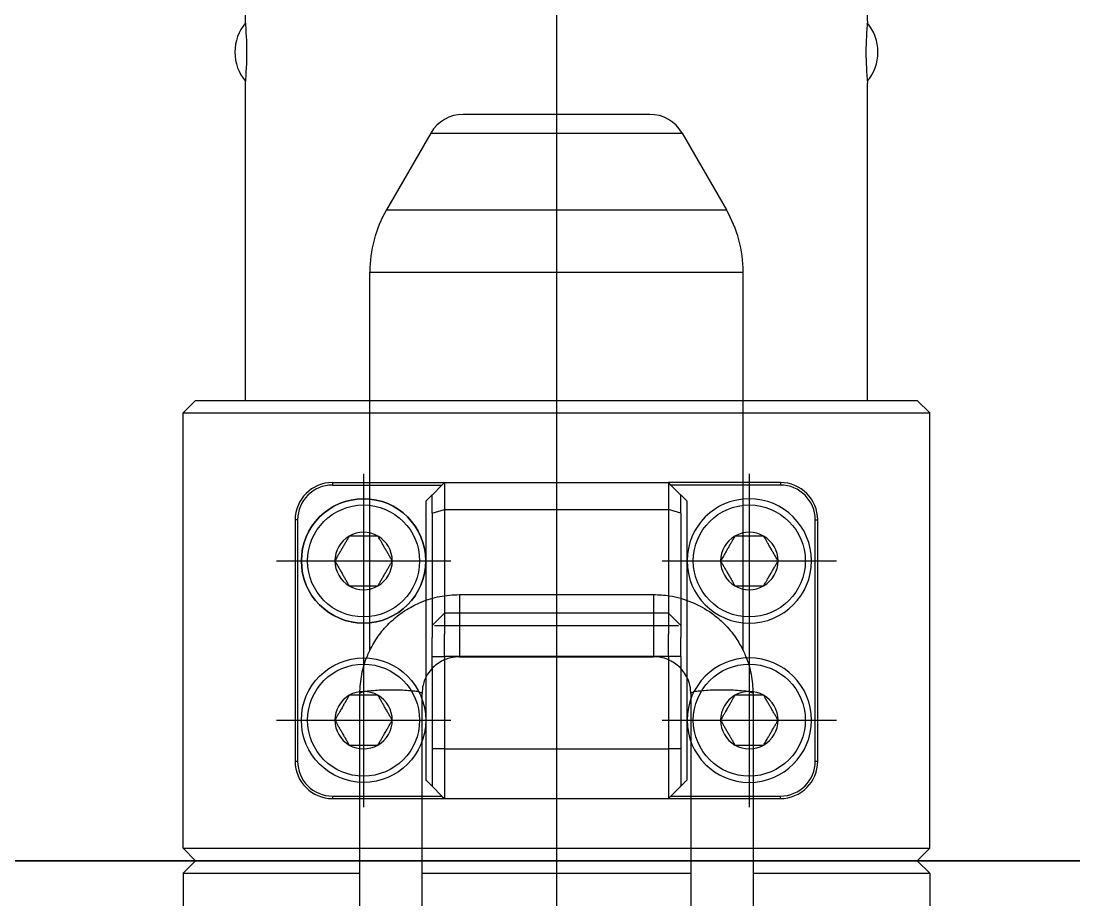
# Model space of a CAD drawing. Header units: millimetres. Extents: x -73584 to -37571, y -61249 to -50748.
# Drawn here: x -53577.3 to -53492.7, y -54363.9 to -54293.3 of the extents above; entities that cross this region are included whole.
import ezdxf

# ---------------------------------------------------------------- set-up
doc = ezdxf.new("R2010")
doc.units = ezdxf.units.MM
doc.header["$LTSCALE"] = 200
doc.linetypes.add('DOT_CENTER', pattern=[14, 12, -1, 0, -1])
doc.layers.add('1', color=7, linetype='Continuous')
doc.layers.add('DIM', color=3, linetype='Continuous')

# ---------------------------------------------------------------- blocks, each defined once
blk = doc.blocks.new('*U93')
at = {"layer": 'DIM', "color": 0}
blk.add_lwpolyline([(-250, -250), (250, -250), (250, 250), (-250, 250)], close=True, dxfattribs=at)
blk = doc.blocks.new('*U94')
at = {"layer": 'DIM', "color": 0, "linetype": 'ByBlock', "lineweight": -2, "transparency": 16777216}
for p in [(1000, 1000), (1000, 500)]:
    blk.add_blockref('*U93', p, dxfattribs=at)
blk = doc.blocks.new('LOW-HEAD-SOCKET-CAP-SCREW_DIN-7984_M6x10_A2-70_STAINLESS-STEEL_4__1', base_point=(-471.1, -40.17))
at = {"color": 7, "linetype": 'Continuous'}
for start, end in [(90, 270), (270, 90)]:
    blk.add_arc((-466.1, -35.17), 5, start, end, dxfattribs=at)
at = {"layer": '1', "color": 1, "linetype": 'DOT_CENTER'}
for p, q in [((-466.1, -28.17), (-466.1, -42.17)), ((-459.1, -35.17), (-473.1, -35.17))]:
    blk.add_line(p, q, dxfattribs=at)
blk = doc.blocks.new('LOW-HEAD-SOCKET-CAP-SCREW_DIN-7984_M6x10_A2-70_STAINLESS-STEEL__2', base_point=(-483.9, -40.17))
at = {"color": 7, "linetype": 'Continuous'}
for start, end in [(90, 270), (270, 90)]:
    blk.add_arc((-478.9, -35.17), 5, start, end, dxfattribs=at)
at = {"layer": '1', "color": 1, "linetype": 'DOT_CENTER'}
for p, q in [((-478.9, -28.17), (-478.9, -42.17)), ((-471.9, -35.17), (-485.9, -35.17))]:
    blk.add_line(p, q, dxfattribs=at)
blk = doc.blocks.new('LOW-HEAD-SOCKET-CAP-SCREW_DIN-7984_M6x10_A2-70_STAINLESS-STEEL_3__3', base_point=(-483.9, -9.17))
at = {"color": 7, "linetype": 'Continuous'}
blk.add_circle((-478.9, -4.17), 5, dxfattribs=at)
at = {"layer": '1', "color": 1, "linetype": 'DOT_CENTER'}
for p, q in [((-478.9, 2.83), (-478.9, -11.17)), ((-471.9, -4.17), (-485.9, -4.17))]:
    blk.add_line(p, q, dxfattribs=at)
blk = doc.blocks.new('LOW-HEAD-SOCKET-CAP-SCREW_DIN-7984_M6x10_A2-70_STAINLESS-STEEL_2__4', base_point=(-471.1, -9.17))
at = {"color": 7, "linetype": 'Continuous'}
blk.add_circle((-466.1, -4.17), 5, dxfattribs=at)
at = {"layer": '1', "color": 1, "linetype": 'DOT_CENTER'}
for p, q in [((-466.1, 2.83), (-466.1, -11.17)), ((-459.1, -4.17), (-473.1, -4.17))]:
    blk.add_line(p, q, dxfattribs=at)
blk = doc.blocks.new('23-D0469-A_CLAMP-HOOK_Absen-M2_9__5', base_point=(-485.2, -40.67))
at = {"color": 7, "linetype": 'Continuous'}
for p, q in [((-462.8, 1.33), (-482.2, 1.33)), ((-485.2, -1.67), (-485.2, -10.67)), ((-459.8, -1.67), (-459.8, -10.67)), ((-474.8, -9.67), (-474.39, -9.67)), ((-474.39, -9.67), (-473.789, -9.67)), ((-473.789, -9.67), (-472.265, -9.67)), ((-471.581, -9.67), (-472.265, -9.67)), ((-471.289, -9.67), (-471.581, -9.67)), ((-471.289, -9.67), (-470.289, -10.67)), ((-485.2, -10.67), (-485.2, -28.67)), ((-473.8, -10.67), (-473.789, -10.67)), ((-473.789, -10.67), (-473.507, -10.67)), ((-473.507, -10.67), (-471.989, -10.67)), ((-470.698, -10.67), (-471.989, -10.67)), ((-470.289, -10.67), (-470.698, -10.67)), ((-470.289, -28.67), (-470.289, -10.67)), ((-459.8, -10.67), (-459.8, -28.67)), ((-485.2, -28.67), (-485.2, -37.67)), ((-473.789, -28.67), (-473.8, -28.67)), ((-473.789, -28.67), (-473.507, -28.67)), ((-473.507, -28.67), (-471.989, -28.67)), ((-470.698, -28.67), (-471.989, -28.67)), ((-471.289, -29.67), (-470.289, -28.67)), ((-470.289, -28.67), (-470.698, -28.67)), ((-459.8, -37.67), (-459.8, -28.67)), ((-474.39, -29.67), (-474.8, -29.67)), ((-473.789, -29.67), (-474.39, -29.67)), ((-473.789, -29.67), (-472.265, -29.67)), ((-471.581, -29.67), (-472.265, -29.67)), ((-471.289, -29.67), (-471.581, -29.67)), ((-482.2, -40.67), (-462.8, -40.67))]:
    blk.add_line(p, q, dxfattribs=at)
at = {"color": 140, "linetype": 'Continuous'}
for p, q in [((-482.2, 1.33), (-482.2, 1.13)), ((-462.8, 1.13), (-462.8, 1.33)), ((-485, -1.67), (-485.2, -1.67)), ((-459.8, -1.67), (-460, -1.67)), ((-485.2, -37.67), (-485, -37.67)), ((-459.8, -37.67), (-460, -37.67)), ((-482.2, -40.47), (-482.2, -40.67)), ((-462.8, -40.47), (-462.8, -40.67))]:
    blk.add_line(p, q, dxfattribs=at)
at = {"color": 7, "linetype": 'Continuous'}
for centre, start, end in [((-482.2, -1.67), 90, 180), ((-462.8, -1.67), 0, 90), ((-482.2, -37.67), 180, 270), ((-462.8, -37.67), 270, 0)]:
    blk.add_arc(centre, 3, start, end, dxfattribs=at)
blk = doc.blocks.new('PH_23-CLAMP-HOOK_2__6', base_point=(-485.2, -40.67))
for name, p in [('LOW-HEAD-SOCKET-CAP-SCREW_DIN-7984_M6x10_A2-70_STAINLESS-STEEL_3__3', (-483.9, -9.17)), ('LOW-HEAD-SOCKET-CAP-SCREW_DIN-7984_M6x10_A2-70_STAINLESS-STEEL_2__4', (-471.1, -9.17)), ('23-D0469-A_CLAMP-HOOK_Absen-M2_9__5', (-485.2, -40.67)), ('LOW-HEAD-SOCKET-CAP-SCREW_DIN-7984_M6x10_A2-70_STAINLESS-STEEL__2', (-483.9, -40.17)), ('LOW-HEAD-SOCKET-CAP-SCREW_DIN-7984_M6x10_A2-70_STAINLESS-STEEL_4__1', (-471.1, -40.17))]:
    blk.add_blockref(name, p)
blk = doc.blocks.new('DEFAULT_6__22', base_point=(444.092, -35.47))
at = {"color": 7, "linetype": 'Continuous'}
for p, q in [((444.244, -4.88), (445.224, -3.887)), ((445.224, -3.887), (445.258, -3.87)), ((445.258, -3.87), (456.6, -3.87)), ((475.146, -3.87), (476.051, -3.87)), ((476.051, -3.87), (476.902, -3.87)), ((476.902, -3.87), (477.4, -3.87)), ((477.4, -3.87), (481.4, -3.87)), ((481.4, -3.87), (481.898, -3.87)), ((481.898, -3.87), (482.749, -3.87)), ((482.749, -3.87), (484.399, -3.87)), ((484.399, -3.87), (493.401, -3.87)), ((493.401, -3.87), (495.051, -3.87)), ((495.051, -3.87), (495.902, -3.87)), ((495.902, -3.87), (496.4, -3.87)), ((496.4, -3.87), (500.4, -3.87)), ((500.4, -3.87), (500.898, -3.87)), ((500.898, -3.87), (501.749, -3.87)), ((501.749, -3.87), (503.399, -3.87)), ((503.399, -3.87), (504.8, -3.87)), ((504.8, -3.87), (509.8, -3.87)), ((509.8, -3.87), (523.237, -3.87)), ((444.244, -7.86), (445.224, -8.853)), ((445.258, -8.87), (445.224, -8.853)), ((445.258, -8.87), (456.2, -8.87)), ((456.2, -8.87), (456.252, -8.87)), ((456.252, -8.87), (456.6, -8.87)), ((475.146, -8.87), (504.8, -8.87)), ((504.8, -8.87), (509.8, -8.87)), ((509.8, -8.87), (523.237, -8.87)), ((526.2, -11.87), (526.2, -27.47)), ((531.2, -11.87), (531.2, -27.47)), ((444.244, -31.48), (445.224, -30.487)), ((445.224, -30.487), (445.258, -30.47)), ((456.2, -30.47), (445.258, -30.47)), ((456.252, -30.47), (456.2, -30.47)), ((456.652, -30.47), (456.252, -30.47)), ((504.8, -30.47), (475.146, -30.47)), ((523.237, -30.47), (504.8, -30.47)), ((444.244, -34.46), (445.224, -35.453)), ((445.258, -35.47), (445.224, -35.453)), ((447.3, -35.47), (445.258, -35.47)), ((456.2, -35.47), (447.3, -35.47)), ((456.252, -35.47), (456.2, -35.47)), ((456.652, -35.47), (456.252, -35.47)), ((476.051, -35.47), (475.146, -35.47)), ((476.902, -35.47), (476.051, -35.47)), ((477.4, -35.47), (476.902, -35.47)), ((481.4, -35.47), (477.4, -35.47)), ((481.898, -35.47), (481.4, -35.47)), ((482.749, -35.47), (481.898, -35.47)), ((484.399, -35.47), (482.749, -35.47)), ((493.401, -35.47), (484.399, -35.47)), ((495.051, -35.47), (493.401, -35.47)), ((495.902, -35.47), (495.051, -35.47)), ((496.4, -35.47), (495.902, -35.47)), ((500.4, -35.47), (496.4, -35.47)), ((500.898, -35.47), (500.4, -35.47)), ((501.749, -35.47), (500.898, -35.47)), ((503.399, -35.47), (501.749, -35.47)), ((504.8, -35.47), (503.399, -35.47)), ((509.82, -35.47), (504.8, -35.47)), ((523.237, -35.47), (509.82, -35.47))]:
    blk.add_line(p, q, dxfattribs=at)
at = {"color": 140, "linetype": 'Continuous'}
for p, q in [((528.988, -11.87), (526.2, -11.87)), ((531.2, -11.87), (528.988, -11.87)), ((528.988, -27.47), (526.2, -27.47)), ((531.2, -27.47), (528.988, -27.47))]:
    blk.add_line(p, q, dxfattribs=at)
at = {"color": 7, "linetype": 'Continuous'}
for points in [[(523.237, -3.87), (524.787, -4.023), (526.278, -4.476), (526.494, -4.57), (526.708, -4.67)], [(444.107, -5.761), (444.115, -5.618), (444.126, -5.474), (444.14, -5.335), (444.156, -5.204), (444.175, -5.088), (444.196, -4.992), (444.22, -4.922), (444.244, -4.88)], [(526.708, -4.67), (527.848, -5.348), (528.861, -6.207), (530.005, -7.654), (530.591, -8.802), (531.046, -10.306), (531.2, -11.87)], [(444.092, -6.37), (444.092, -6.303), (444.093, -6.233), (444.094, -6.16), (444.095, -6.085), (444.097, -6.007), (444.1, -5.927), (444.103, -5.845), (444.107, -5.761)], [(444.092, -6.37), (444.093, -6.557), (444.098, -6.763), (444.107, -6.985), (444.122, -7.214), (444.143, -7.436), (444.171, -7.632), (444.206, -7.78), (444.244, -7.86)], [(526.2, -11.87), (526.119, -11.175), (525.97, -10.712), (525.693, -10.193), (525.321, -9.738), (524.786, -9.313), (524.361, -9.094), (523.909, -8.948), (523.237, -8.87)], [(523.237, -30.47), (523.709, -30.432), (524.361, -30.246), (524.872, -29.972), (525.321, -29.602), (525.693, -29.147), (525.97, -28.628), (526.142, -28.061), (526.2, -27.47)], [(531.2, -27.47), (531.096, -28.758), (530.591, -30.538), (529.694, -32.151), (528.861, -33.134), (527.715, -34.085), (526.708, -34.67)], [(444.092, -32.97), (444.093, -32.783), (444.098, -32.577), (444.107, -32.355), (444.122, -32.126), (444.143, -31.904), (444.171, -31.708), (444.206, -31.56), (444.244, -31.48)], [(444.092, -32.97), (444.092, -33.037), (444.093, -33.107), (444.094, -33.18), (444.095, -33.255), (444.097, -33.333), (444.1, -33.413), (444.103, -33.495), (444.107, -33.579)], [(444.107, -33.579), (444.115, -33.722), (444.126, -33.866), (444.14, -34.005), (444.156, -34.136), (444.175, -34.252), (444.196, -34.348), (444.22, -34.419), (444.244, -34.46)], [(526.708, -34.67), (526.48, -34.777), (526.278, -34.864), (524.787, -35.317), (523.237, -35.47)]]:
    blk.add_spline(points, degree=3, dxfattribs=at)
at = {"layer": '1', "color": 1, "linetype": 'DOT_CENTER'}
blk.add_line((528.7, -9.87), (528.7, -29.47), dxfattribs=at)
blk = doc.blocks.new('23-B0027-A_CLAMP-HS-431-STAINLESS-STEEL__23', base_point=(384.47, -41.87))
blk.add_blockref('DEFAULT_6__22', (444.092, -35.47))
blk = doc.blocks.new('23-A0267-A_CLAMP_STACKING_Absen_2__24', base_point=(384.47, -41.87))
blk.add_blockref('23-B0027-A_CLAMP-HS-431-STAINLESS-STEEL__23', (384.47, -41.87))
blk = doc.blocks.new('DOWEL-PIN_DIN-7_Ø5h8x12_ALUMINUM__27', base_point=(-427.544, -45.512))
at = {"color": 7, "linetype": 'Continuous'}
for start, end in [(229.82825, 270), (270, 310.17175)]:
    blk.add_arc((-425.2, -41.879), 3.633, start, end, dxfattribs=at)
blk = doc.blocks.new('DOWEL-PIN_DIN-7_Ø5h8x12_ALUMINUM_3__28', base_point=(-427.544, 5.315))
at = {"color": 7, "linetype": 'Continuous'}
for start, end in [(90, 130.17176), (49.82825, 90)]:
    blk.add_arc((-425.2, 2.539), 3.633, start, end, dxfattribs=at)
blk = doc.blocks.new('23-D0473-A_TUBE-1m-Ø50xS4-LADDER_STACKING_Absen__29', base_point=(-453.2, -44.67))
at = {"color": 7, "linetype": 'Continuous'}
for p, q in [((-453.2, 5.33), (-427.7, 5.33)), ((-453.2, 5.33), (-453.2, 1.28)), ((-422.7, 5.33), (442.3, 5.33)), ((-453.2, 1.28), (-453.2, -19.67)), ((-453.2, -19.67), (-453.2, -40.62)), ((-453.2, -40.62), (-453.2, -44.67)), ((-453.2, -44.67), (-427.7, -44.67)), ((-422.7, -44.67), (442.3, -44.67))]:
    blk.add_line(p, q, dxfattribs=at)
for centre, start, end in [((-425.2, 30.329), 264.2893, 270), ((-425.2, 30.329), 270, 275.7107), ((-425.2, -69.67), 90, 95.7107), ((-425.2, -69.67), 84.2893, 90)]:
    blk.add_arc(centre, 25.124, start, end, dxfattribs=at)
blk = doc.blocks.new('23-D0472-A_BACK-LADDER_STACKING_Absen__30', base_point=(-490.2, -49.67))
at = {"color": 7, "linetype": 'Continuous'}
for p, q in [((-490.2, 9.33), (-489.2, 10.33)), ((-489.2, 10.33), (-454.2, 10.33)), ((-489.2, 10.33), (-489.2, -49.67)), ((-453.2, 9.33), (-454.2, 10.33)), ((-454.2, 10.33), (-454.2, -49.67)), ((-490.2, 9.33), (-490.2, -48.67)), ((-453.2, 9.33), (-453.2, 5.33)), ((-453.2, 5.33), (-453.2, 1.28)), ((-453.2, 1.28), (-453.2, -19.67)), ((-453.2, -19.67), (-453.2, -40.62)), ((-453.2, -40.62), (-453.2, -44.67)), ((-453.2, -44.67), (-453.2, -48.67)), ((-490.2, -48.67), (-489.2, -49.67)), ((-453.2, -48.67), (-454.2, -49.67)), ((-489.2, -49.67), (-454.2, -49.67))]:
    blk.add_line(p, q, dxfattribs=at)
at = {"layer": '1', "color": 1, "linetype": 'DOT_CENTER'}
blk.add_line((511.8, -19.67), (-492.2, -19.67), dxfattribs=at)
blk = doc.blocks.new('23-D0471-A_MALE-KINGPIN_STACKING_Absen__31', base_point=(459.8, -49.67))
at = {"color": 7, "linetype": 'Continuous'}
for p, q in [((459.8, 9.33), (460.8, 10.33)), ((508.8, 10.33), (460.8, 10.33)), ((460.8, 10.33), (460.8, 2.691)), ((509.8, 9.33), (508.8, 10.33)), ((508.8, 10.33), (508.8, -3.87)), ((459.8, 9.33), (459.8, 5.33)), ((509.8, 9.33), (509.8, -3.67)), ((459.8, 5.33), (459.8, 1.945)), ((460.8, 2.691), (460.8, -2.37)), ((459.8, 1.945), (459.8, 1.28)), ((459.8, 1.28), (459.8, -2.37)), ((509.8, -3.67), (509.8, -3.87)), ((526.708, -4.67), (557.121, -4.67)), ((568.3, -9.578), (562.121, -6.01)), ((508.8, -8.87), (508.8, -19.67)), ((509.8, -8.87), (509.8, -19.67)), ((459.8, -10.37), (459.8, -11.27)), ((460.8, -10.37), (460.8, -11.27)), ((569.8, -27.164), (569.8, -12.176)), ((508.8, -19.67), (508.8, -30.47)), ((509.8, -19.67), (509.8, -30.47)), ((459.8, -28.07), (459.8, -28.97)), ((460.8, -28.07), (460.8, -28.97)), ((568.3, -29.763), (562.121, -33.33)), ((526.708, -34.67), (557.121, -34.67)), ((508.8, -35.47), (508.8, -49.67)), ((509.8, -35.47), (509.8, -35.67)), ((509.8, -35.67), (509.8, -48.67)), ((459.8, -36.97), (459.8, -40.62)), ((460.8, -36.97), (460.8, -49.67)), ((459.8, -40.62), (459.8, -44.67)), ((459.8, -44.67), (459.8, -48.67)), ((459.8, -48.67), (460.8, -49.67)), ((509.8, -48.67), (508.8, -49.67)), ((508.8, -49.67), (460.8, -49.67))]:
    blk.add_line(p, q, dxfattribs=at)
at = {"color": 140, "linetype": 'Continuous'}
for p, q in [((557.121, -4.67), (557.121, -34.67)), ((562.121, -6.01), (562.121, -33.33)), ((510.8, -8.87), (510.8, -30.47)), ((568.3, -9.578), (568.3, -29.763))]:
    blk.add_line(p, q, dxfattribs=at)
at = {"color": 7, "linetype": 'Continuous'}
for centre, radius, start, end in [((510.8, -3.67), 1, 180, 191.53696), ((557.121, -14.67), 10, 60, 90), ((566.8, -12.176), 3, 0, 60), ((566.8, -27.164), 3, 300, 0), ((557.121, -24.67), 10, 270, 300), ((510.8, -35.67), 1, 168.46304, 180)]:
    blk.add_arc(centre, radius, start, end, dxfattribs=at)
at = {"layer": '1', "color": 1, "linetype": 'DOT_CENTER'}
blk.add_line((570.3, -19.67), (560.121, -19.67), dxfattribs=at)
blk = doc.blocks.new('PH_23_LADDER-1m-KOLOM_STACKING_Absen__32', base_point=(-490.2, -49.67))
for name, p in [('23-D0472-A_BACK-LADDER_STACKING_Absen__30', (-490.2, -49.67)), ('23-D0471-A_MALE-KINGPIN_STACKING_Absen__31', (459.8, -49.67)), ('DOWEL-PIN_DIN-7_Ø5h8x12_ALUMINUM_3__28', (-427.544, 5.315)), ('23-D0473-A_TUBE-1m-Ø50xS4-LADDER_STACKING_Absen__29', (-453.2, -44.67)), ('DOWEL-PIN_DIN-7_Ø5h8x12_ALUMINUM__27', (-427.544, -45.512))]:
    blk.add_blockref(name, p)
blk = doc.blocks.new('23-A0235-B_WELDING-ASSEMBLY_LADDER-1m_STACKING_Absen__41', base_point=(-490.2, -49.67))
blk.add_blockref('PH_23_LADDER-1m-KOLOM_STACKING_Absen__32', (-490.2, -49.67))
blk = doc.blocks.new('DEFAULT_6__57', base_point=(444.092, -35.47))
at = {"color": 7, "linetype": 'Continuous'}
for p, q in [((444.244, -4.88), (445.224, -3.887)), ((445.224, -3.887), (445.258, -3.87)), ((445.258, -3.87), (456.6, -3.87)), ((475.146, -3.87), (476.051, -3.87)), ((476.051, -3.87), (476.902, -3.87)), ((476.902, -3.87), (477.4, -3.87)), ((477.4, -3.87), (481.4, -3.87)), ((481.4, -3.87), (481.898, -3.87)), ((481.898, -3.87), (482.749, -3.87)), ((482.749, -3.87), (484.399, -3.87)), ((484.399, -3.87), (493.401, -3.87)), ((493.401, -3.87), (495.051, -3.87)), ((495.051, -3.87), (495.902, -3.87)), ((495.902, -3.87), (496.4, -3.87)), ((496.4, -3.87), (500.4, -3.87)), ((500.4, -3.87), (500.898, -3.87)), ((500.898, -3.87), (501.749, -3.87)), ((501.749, -3.87), (503.399, -3.87)), ((503.399, -3.87), (504.8, -3.87)), ((504.8, -3.87), (509.8, -3.87)), ((509.8, -3.87), (523.237, -3.87)), ((444.244, -7.86), (445.224, -8.853)), ((445.258, -8.87), (445.224, -8.853)), ((445.258, -8.87), (456.2, -8.87)), ((456.2, -8.87), (456.252, -8.87)), ((456.252, -8.87), (456.6, -8.87)), ((475.146, -8.87), (504.8, -8.87)), ((504.8, -8.87), (509.8, -8.87)), ((509.8, -8.87), (523.237, -8.87)), ((526.2, -11.87), (526.2, -27.47)), ((531.2, -11.87), (531.2, -27.47)), ((444.244, -31.48), (445.224, -30.487)), ((445.224, -30.487), (445.258, -30.47)), ((456.2, -30.47), (445.258, -30.47)), ((456.252, -30.47), (456.2, -30.47)), ((456.652, -30.47), (456.252, -30.47)), ((504.8, -30.47), (475.146, -30.47)), ((523.237, -30.47), (504.8, -30.47)), ((444.244, -34.46), (445.224, -35.453)), ((445.258, -35.47), (445.224, -35.453)), ((447.3, -35.47), (445.258, -35.47)), ((456.2, -35.47), (447.3, -35.47)), ((456.252, -35.47), (456.2, -35.47)), ((456.652, -35.47), (456.252, -35.47)), ((476.051, -35.47), (475.146, -35.47)), ((476.902, -35.47), (476.051, -35.47)), ((477.4, -35.47), (476.902, -35.47)), ((481.4, -35.47), (477.4, -35.47)), ((481.898, -35.47), (481.4, -35.47)), ((482.749, -35.47), (481.898, -35.47)), ((484.399, -35.47), (482.749, -35.47)), ((493.401, -35.47), (484.399, -35.47)), ((495.051, -35.47), (493.401, -35.47)), ((495.902, -35.47), (495.051, -35.47)), ((496.4, -35.47), (495.902, -35.47)), ((500.4, -35.47), (496.4, -35.47)), ((500.898, -35.47), (500.4, -35.47)), ((501.749, -35.47), (500.898, -35.47)), ((503.399, -35.47), (501.749, -35.47)), ((504.8, -35.47), (503.399, -35.47)), ((509.82, -35.47), (504.8, -35.47)), ((523.237, -35.47), (509.82, -35.47))]:
    blk.add_line(p, q, dxfattribs=at)
at = {"color": 140, "linetype": 'Continuous'}
for p, q in [((528.988, -11.87), (526.2, -11.87)), ((531.2, -11.87), (528.988, -11.87)), ((528.988, -27.47), (526.2, -27.47)), ((531.2, -27.47), (528.988, -27.47))]:
    blk.add_line(p, q, dxfattribs=at)
at = {"color": 7, "linetype": 'Continuous'}
for points in [[(445.258, -3.87), (445.357, -4.022), (445.442, -4.452), (445.507, -5.12), (445.545, -6.37), (445.507, -7.62), (445.442, -8.288), (445.357, -8.718), (445.258, -8.87)], [(523.237, -3.87), (524.787, -4.023), (526.278, -4.476), (526.494, -4.57), (526.708, -4.67)], [(444.107, -5.761), (444.115, -5.618), (444.126, -5.474), (444.14, -5.335), (444.156, -5.204), (444.175, -5.088), (444.196, -4.992), (444.22, -4.922), (444.244, -4.88)], [(444.244, -4.88), (444.246, -4.879), (444.253, -4.873), (444.28, -4.876), (444.307, -4.916), (444.333, -4.993), (444.356, -5.099), (444.375, -5.215), (444.388, -5.325), (444.397, -5.415), (444.416, -5.656), (444.429, -5.923), (444.433, -6.042), (444.436, -6.192), (444.437, -6.37)], [(526.708, -4.67), (527.848, -5.348), (528.861, -6.207), (530.005, -7.654), (530.591, -8.802), (531.046, -10.306), (531.2, -11.87)], [(444.092, -6.37), (444.092, -6.303), (444.093, -6.233), (444.094, -6.16), (444.095, -6.085), (444.097, -6.007), (444.1, -5.927), (444.103, -5.845), (444.107, -5.761)], [(444.092, -6.37), (444.093, -6.557), (444.098, -6.763), (444.107, -6.985), (444.122, -7.214), (444.143, -7.436), (444.171, -7.632), (444.206, -7.78), (444.244, -7.86)], [(444.244, -7.86), (444.246, -7.861), (444.253, -7.867), (444.28, -7.864), (444.307, -7.824), (444.333, -7.747), (444.356, -7.641), (444.375, -7.525), (444.388, -7.415), (444.397, -7.325), (444.416, -7.085), (444.429, -6.817), (444.434, -6.645), (444.436, -6.494), (444.437, -6.37)], [(526.2, -11.87), (526.119, -11.175), (525.97, -10.712), (525.693, -10.193), (525.321, -9.738), (524.786, -9.313), (524.361, -9.094), (523.909, -8.948), (523.237, -8.87)], [(523.237, -30.47), (523.709, -30.432), (524.361, -30.246), (524.872, -29.972), (525.321, -29.602), (525.693, -29.147), (525.97, -28.628), (526.142, -28.061), (526.2, -27.47)], [(531.2, -27.47), (531.096, -28.758), (530.591, -30.538), (529.694, -32.151), (528.861, -33.134), (527.715, -34.085), (526.708, -34.67)], [(445.258, -30.47), (445.357, -30.622), (445.442, -31.052), (445.507, -31.72), (445.545, -32.97), (445.507, -34.22), (445.442, -34.888), (445.357, -35.318), (445.258, -35.47)], [(444.092, -32.97), (444.093, -32.783), (444.098, -32.577), (444.107, -32.355), (444.122, -32.126), (444.143, -31.904), (444.171, -31.708), (444.206, -31.56), (444.244, -31.48)], [(444.244, -31.48), (444.246, -31.479), (444.253, -31.473), (444.28, -31.476), (444.307, -31.516), (444.333, -31.593), (444.342, -31.628), (444.353, -31.685), (444.367, -31.766), (444.382, -31.874), (444.397, -32.015), (444.405, -32.097), (444.413, -32.209), (444.422, -32.352), (444.429, -32.523), (444.435, -32.744), (444.437, -32.97)], [(444.092, -32.97), (444.092, -33.037), (444.093, -33.107), (444.094, -33.18), (444.095, -33.255), (444.097, -33.333), (444.1, -33.413), (444.103, -33.495), (444.107, -33.579)], [(444.244, -34.46), (444.246, -34.461), (444.253, -34.467), (444.28, -34.464), (444.307, -34.424), (444.333, -34.347), (444.342, -34.312), (444.353, -34.255), (444.367, -34.174), (444.382, -34.066), (444.397, -33.925), (444.416, -33.685), (444.429, -33.417), (444.434, -33.245), (444.436, -33.094), (444.437, -32.97)], [(444.107, -33.579), (444.115, -33.722), (444.126, -33.866), (444.14, -34.005), (444.156, -34.136), (444.175, -34.252), (444.196, -34.348), (444.22, -34.419), (444.244, -34.46)], [(526.708, -34.67), (526.48, -34.777), (526.278, -34.864), (524.787, -35.317), (523.237, -35.47)]]:
    blk.add_spline(points, degree=3, dxfattribs=at)
at = {"color": 140, "linetype": 'Continuous'}
for points in [[(523.237, -8.87), (523.335, -8.718), (523.421, -8.288), (523.486, -7.62), (523.524, -6.37), (523.486, -5.12), (523.421, -4.452), (523.335, -4.022), (523.237, -3.87)], [(523.237, -35.47), (523.335, -35.318), (523.421, -34.888), (523.486, -34.22), (523.524, -32.97), (523.486, -31.72), (523.421, -31.052), (523.335, -30.622), (523.237, -30.47)]]:
    blk.add_spline(points, degree=3, dxfattribs=at)
blk = doc.blocks.new('23-B0027-A_CLAMP-HS-431-STAINLESS-STEEL__58', base_point=(384.47, -41.87))
blk.add_blockref('DEFAULT_6__57', (444.092, -35.47))
blk = doc.blocks.new('23-A0267-A_CLAMP_STACKING_Absen__59', base_point=(384.47, -41.87))
blk.add_blockref('23-B0027-A_CLAMP-HS-431-STAINLESS-STEEL__58', (384.47, -41.87))
blk = doc.blocks.new('LOW-HEAD-SOCKET-CAP-SCREW_DIN-7984_M6x10_A2-70_STAINLESS-STEEL_2__60', base_point=(-471.1, -40.17))
at = {"color": 140, "linetype": 'Continuous'}
blk.add_circle((-466.1, -35.17), 4.5, dxfattribs=at)
at = {"color": 7, "linetype": 'Continuous'}
for radius, start, end in [(5, 90, 270), (5, 270, 90), (2.309, 90, 150), (2.309, 30, 90), (2.309, 150, 210), (2.309, 330, 30), (2.309, 210, 270), (2.309, 270, 330)]:
    blk.add_arc((-466.1, -35.17), radius, start, end, dxfattribs=at)
for points in [[(-466.1, -32.861), (-466.337, -32.997), (-466.582, -33.139), (-466.839, -33.287), (-467.1, -33.438), (-467.376, -33.597), (-467.617, -33.737), (-467.874, -33.885), (-468.1, -34.015)], [(-464.1, -34.015), (-464.371, -33.859), (-464.582, -33.737), (-464.84, -33.588), (-465.1, -33.438), (-465.342, -33.298), (-465.617, -33.139), (-465.799, -33.034), (-466.1, -32.861)], [(-468.1, -34.015), (-468.1, -34.256), (-468.1, -34.572), (-468.1, -34.848), (-468.1, -35.17), (-468.1, -35.436), (-468.1, -35.767), (-468.1, -36.071), (-468.1, -36.325)], [(-464.1, -36.325), (-464.1, -36.055), (-464.1, -35.768), (-464.1, -35.478), (-464.1, -35.17), (-464.1, -34.85), (-464.1, -34.573), (-464.1, -34.344), (-464.1, -34.015)], [(-468.1, -36.325), (-467.825, -36.483), (-467.618, -36.603), (-467.365, -36.749), (-467.1, -36.902), (-466.86, -37.041), (-466.583, -37.201), (-466.336, -37.343), (-466.1, -37.479)], [(-466.1, -37.479), (-465.864, -37.343), (-465.617, -37.201), (-465.373, -37.06), (-465.1, -36.902), (-464.835, -36.749), (-464.582, -36.603), (-464.38, -36.486), (-464.1, -36.325)]]:
    blk.add_spline(points, degree=3, dxfattribs=at)
at = {"layer": '1', "color": 1, "linetype": 'DOT_CENTER'}
for p, q in [((-466.1, -28.17), (-466.1, -42.17)), ((-459.1, -35.17), (-473.1, -35.17))]:
    blk.add_line(p, q, dxfattribs=at)
blk = doc.blocks.new('LOW-HEAD-SOCKET-CAP-SCREW_DIN-7984_M6x10_A2-70_STAINLESS-STEEL_3__61', base_point=(-483.9, -40.17))
at = {"color": 140, "linetype": 'Continuous'}
blk.add_circle((-478.9, -35.17), 4.5, dxfattribs=at)
at = {"color": 7, "linetype": 'Continuous'}
for radius, start, end in [(5, 90, 270), (5, 270, 90), (2.309, 90, 150), (2.309, 30, 90), (2.309, 150, 210), (2.309, 330, 30), (2.309, 210, 270), (2.309, 270, 330)]:
    blk.add_arc((-478.9, -35.17), radius, start, end, dxfattribs=at)
for points in [[(-478.9, -32.861), (-479.176, -33.02), (-479.382, -33.139), (-479.63, -33.282), (-479.9, -33.438), (-480.176, -33.597), (-480.417, -33.737), (-480.674, -33.885), (-480.9, -34.015)], [(-476.9, -34.015), (-477.171, -33.859), (-477.382, -33.737), (-477.624, -33.597), (-477.9, -33.438), (-478.195, -33.268), (-478.417, -33.139), (-478.631, -33.016), (-478.9, -32.861)], [(-480.9, -34.015), (-480.9, -34.33), (-480.9, -34.572), (-480.9, -34.851), (-480.9, -35.059), (-480.9, -35.17), (-480.9, -35.508), (-480.9, -35.767), (-480.9, -36.04), (-480.9, -36.325)], [(-476.9, -36.325), (-476.9, -36.102), (-476.9, -35.768), (-476.9, -35.464), (-476.9, -35.17), (-476.9, -34.896), (-476.9, -34.573), (-476.9, -34.336), (-476.9, -34.015)], [(-480.9, -36.325), (-480.585, -36.507), (-480.418, -36.603), (-480.157, -36.754), (-479.9, -36.902), (-479.612, -37.069), (-479.383, -37.201), (-479.136, -37.343), (-478.9, -37.479)], [(-478.9, -37.479), (-478.664, -37.343), (-478.417, -37.201), (-478.18, -37.064), (-477.9, -36.902), (-477.636, -36.749), (-477.382, -36.603), (-477.107, -36.444), (-476.9, -36.325)]]:
    blk.add_spline(points, degree=3, dxfattribs=at)
at = {"layer": '1', "color": 1, "linetype": 'DOT_CENTER'}
for p, q in [((-478.9, -28.17), (-478.9, -42.17)), ((-471.9, -35.17), (-485.9, -35.17))]:
    blk.add_line(p, q, dxfattribs=at)
blk = doc.blocks.new('LOW-HEAD-SOCKET-CAP-SCREW_DIN-7984_M6x10_A2-70_STAINLESS-STEEL_4__62', base_point=(-471.1, -9.17))
at = {"color": 140, "linetype": 'Continuous'}
blk.add_circle((-466.1, -4.17), 4.5, dxfattribs=at)
at = {"color": 7, "linetype": 'Continuous'}
for radius, start, end in [(5, 90, 270), (5, 270, 90), (2.309, 90, 150), (2.309, 30, 90), (2.309, 150, 210), (2.309, 330, 30), (2.309, 210, 270), (2.309, 270, 330)]:
    blk.add_arc((-466.1, -4.17), radius, start, end, dxfattribs=at)
for points in [[(-466.1, -1.861), (-466.337, -1.997), (-466.582, -2.139), (-466.838, -2.287), (-467.1, -2.438), (-467.372, -2.595), (-467.617, -2.737), (-467.874, -2.885), (-468.1, -3.015)], [(-464.1, -3.015), (-464.373, -2.858), (-464.582, -2.737), (-464.839, -2.589), (-465.1, -2.438), (-465.343, -2.298), (-465.617, -2.139), (-465.8, -2.034), (-466.1, -1.861)], [(-468.1, -3.015), (-468.1, -3.267), (-468.1, -3.572), (-468.1, -3.801), (-468.1, -4.17), (-468.1, -4.436), (-468.1, -4.767), (-468.1, -5.079), (-468.1, -5.325)], [(-464.1, -5.325), (-464.1, -5.058), (-464.1, -4.768), (-464.1, -4.479), (-464.1, -4.17), (-464.1, -3.842), (-464.1, -3.573), (-464.1, -3.362), (-464.1, -3.015)], [(-468.1, -5.325), (-467.859, -5.464), (-467.618, -5.603), (-467.365, -5.749), (-467.1, -5.902), (-466.848, -6.047), (-466.583, -6.201), (-466.336, -6.343), (-466.1, -6.479)], [(-466.1, -6.479), (-465.864, -6.343), (-465.617, -6.201), (-465.371, -6.059), (-465.1, -5.902), (-464.835, -5.749), (-464.582, -5.603), (-464.381, -5.487), (-464.1, -5.325)]]:
    blk.add_spline(points, degree=3, dxfattribs=at)
at = {"layer": '1', "color": 1, "linetype": 'DOT_CENTER'}
for p, q in [((-466.1, 2.83), (-466.1, -11.17)), ((-459.1, -4.17), (-473.1, -4.17))]:
    blk.add_line(p, q, dxfattribs=at)
blk = doc.blocks.new('23-D0469-A_CLAMP-HOOK_Absen-M2_9__63', base_point=(-485.2, -40.67))
at = {"color": 7, "linetype": 'Continuous'}
for p, q in [((-462.8, 1.33), (-482.2, 1.33)), ((-462.8, 1.13), (-482.2, 1.13)), ((-485.2, -1.67), (-485.2, -10.67)), ((-485, -1.67), (-485, -10.47)), ((-460, -1.67), (-460, -10.47)), ((-459.8, -1.67), (-459.8, -10.67)), ((-484.2, -9.67), (-485, -10.47)), ((-481.2, -9.67), (-484.2, -9.67)), ((-474.8, -9.67), (-481.2, -9.67)), ((-474.8, -9.67), (-474.39, -9.67)), ((-474.39, -9.67), (-473.789, -9.67)), ((-473.789, -9.67), (-472.265, -9.67)), ((-471.581, -9.67), (-472.265, -9.67)), ((-471.289, -9.67), (-471.581, -9.67)), ((-462.249, -9.67), (-471.289, -9.67)), ((-471.289, -9.67), (-470.289, -10.67)), ((-462.249, -9.67), (-460.8, -9.67)), ((-460.8, -9.67), (-460, -10.47)), ((-485, -10.47), (-485.2, -10.67)), ((-485.2, -10.67), (-485.2, -28.67)), ((-481.2, -10.67), (-485.2, -10.67)), ((-473.8, -10.67), (-481.2, -10.67)), ((-473.8, -10.67), (-473.789, -10.67)), ((-473.789, -10.67), (-473.507, -10.67)), ((-473.507, -10.67), (-471.989, -10.67)), ((-470.698, -10.67), (-471.989, -10.67)), ((-470.289, -10.67), (-470.698, -10.67)), ((-470.289, -28.67), (-470.289, -10.67)), ((-461.973, -10.67), (-470.289, -10.67)), ((-459.8, -10.67), (-461.973, -10.67)), ((-460, -10.47), (-459.8, -10.67)), ((-459.8, -10.67), (-459.8, -28.67)), ((-485.2, -28.67), (-485.2, -37.67)), ((-485, -28.87), (-485.2, -28.67)), ((-481.2, -28.67), (-485.2, -28.67)), ((-473.8, -28.67), (-481.2, -28.67)), ((-473.789, -28.67), (-473.8, -28.67)), ((-473.789, -28.67), (-473.507, -28.67)), ((-473.507, -28.67), (-471.989, -28.67)), ((-470.698, -28.67), (-471.989, -28.67)), ((-471.289, -29.67), (-470.289, -28.67)), ((-470.289, -28.67), (-470.698, -28.67)), ((-461.973, -28.67), (-470.289, -28.67)), ((-459.8, -28.67), (-461.973, -28.67)), ((-460, -28.87), (-459.8, -28.67)), ((-459.8, -37.67), (-459.8, -28.67)), ((-485, -28.87), (-485, -37.67)), ((-484.2, -29.67), (-485, -28.87)), ((-460.8, -29.67), (-460, -28.87)), ((-460, -37.67), (-460, -28.87)), ((-481.2, -29.67), (-484.2, -29.67)), ((-474.8, -29.67), (-481.2, -29.67)), ((-474.39, -29.67), (-474.8, -29.67)), ((-473.789, -29.67), (-474.39, -29.67)), ((-473.789, -29.67), (-472.265, -29.67)), ((-471.581, -29.67), (-472.265, -29.67)), ((-471.289, -29.67), (-471.581, -29.67)), ((-462.249, -29.67), (-471.289, -29.67)), ((-462.249, -29.67), (-460.8, -29.67)), ((-482.2, -40.47), (-462.8, -40.47)), ((-482.2, -40.67), (-462.8, -40.67))]:
    blk.add_line(p, q, dxfattribs=at)
at = {"color": 140, "linetype": 'Continuous'}
for p, q in [((-482.2, 1.33), (-482.2, 1.13)), ((-462.8, 1.13), (-462.8, 1.33)), ((-485, -1.67), (-485.2, -1.67)), ((-459.8, -1.67), (-460, -1.67)), ((-478.9, -9.17), (-483.7, -9.17)), ((-466.1, -9.17), (-478.9, -9.17)), ((-461.3, -9.17), (-466.1, -9.17)), ((-481.2, -10.67), (-481.2, -9.67)), ((-473.789, -9.67), (-473.789, -10.67)), ((-462.249, -9.67), (-461.973, -10.67)), ((-481.2, -10.67), (-481.2, -28.67)), ((-473.789, -28.67), (-473.789, -10.67)), ((-461.973, -10.67), (-461.973, -28.67)), ((-481.2, -29.67), (-481.2, -28.67)), ((-473.789, -29.67), (-473.789, -28.67)), ((-462.249, -29.67), (-461.973, -28.67)), ((-483.7, -30.17), (-478.9, -30.17)), ((-478.9, -30.17), (-466.1, -30.17)), ((-466.1, -30.17), (-461.3, -30.17)), ((-485.2, -37.67), (-485, -37.67)), ((-459.8, -37.67), (-460, -37.67)), ((-482.2, -40.47), (-482.2, -40.67)), ((-462.8, -40.47), (-462.8, -40.67))]:
    blk.add_line(p, q, dxfattribs=at)
at = {"color": 7, "linetype": 'Continuous'}
for centre, radius, start, end in [((-482.2, -1.67), 3, 90, 180), ((-482.2, -1.67), 2.8, 90, 180), ((-462.8, -1.67), 3, 0, 90), ((-462.8, -1.67), 2.8, 0, 90), ((-482.2, -37.67), 3, 180, 270), ((-482.2, -37.67), 2.8, 180, 270), ((-462.8, -37.67), 2.8, 270, 0), ((-462.8, -37.67), 3, 270, 0)]:
    blk.add_arc(centre, radius, start, end, dxfattribs=at)
for points in [[(-484.2, -9.67), (-484.181, -9.651), (-484.162, -9.632), (-484.103, -9.573), (-484.054, -9.524), (-483.976, -9.446), (-483.891, -9.361), (-483.805, -9.275), (-483.738, -9.208), (-483.7, -9.17)], [(-460.8, -9.67), (-460.819, -9.651), (-460.838, -9.632), (-460.896, -9.574), (-460.946, -9.524), (-460.999, -9.471), (-461.109, -9.361), (-461.193, -9.277), (-461.259, -9.211), (-461.3, -9.17)], [(-484.2, -29.67), (-484.181, -29.689), (-484.162, -29.708), (-484.104, -29.766), (-484.054, -29.816), (-483.96, -29.91), (-483.891, -29.979), (-483.791, -30.079), (-483.7, -30.17)], [(-461.3, -30.17), (-461.226, -30.096), (-461.109, -29.979), (-461.007, -29.877), (-460.946, -29.816), (-460.895, -29.765), (-460.838, -29.708), (-460.819, -29.689), (-460.8, -29.67)]]:
    blk.add_spline(points, degree=3, dxfattribs=at)
blk = doc.blocks.new('LOW-HEAD-SOCKET-CAP-SCREW_DIN-7984_M6x10_A2-70_STAINLESS-STEEL__64', base_point=(-483.9, -9.17))
at = {"color": 7, "linetype": 'Continuous'}
blk.add_circle((-478.9, -4.17), 5, dxfattribs=at)
at = {"color": 140, "linetype": 'Continuous'}
blk.add_circle((-478.9, -4.17), 4.5, dxfattribs=at)
at = {"color": 7, "linetype": 'Continuous'}
for start, end in [(90, 150), (30, 90), (150, 210), (330, 30), (210, 270), (270, 330)]:
    blk.add_arc((-478.9, -4.17), 2.309, start, end, dxfattribs=at)
for points in [[(-478.9, -1.861), (-479.178, -2.021), (-479.382, -2.139), (-479.629, -2.282), (-479.9, -2.438), (-480.173, -2.595), (-480.417, -2.737), (-480.651, -2.872), (-480.9, -3.015)], [(-476.9, -3.015), (-477.148, -2.872), (-477.382, -2.737), (-477.626, -2.596), (-477.9, -2.438), (-478.21, -2.259), (-478.417, -2.139), (-478.63, -2.017), (-478.9, -1.861)], [(-480.9, -3.015), (-480.9, -3.374), (-480.9, -3.572), (-480.9, -3.851), (-480.9, -4.059), (-480.9, -4.17), (-480.9, -4.508), (-480.9, -4.767), (-480.9, -5.007), (-480.9, -5.325)], [(-476.9, -5.325), (-476.9, -5.102), (-476.9, -4.768), (-476.9, -4.464), (-476.9, -4.17), (-476.9, -3.896), (-476.9, -3.573), (-476.9, -3.336), (-476.9, -3.015)], [(-480.9, -5.325), (-480.618, -5.487), (-480.418, -5.603), (-480.157, -5.754), (-479.9, -5.902), (-479.593, -6.079), (-479.383, -6.201), (-479.136, -6.343), (-478.9, -6.479)], [(-478.9, -6.479), (-478.664, -6.343), (-478.417, -6.201), (-478.178, -6.062), (-477.9, -5.902), (-477.635, -5.749), (-477.382, -5.603), (-477.107, -5.444), (-476.9, -5.325)]]:
    blk.add_spline(points, degree=3, dxfattribs=at)
at = {"layer": '1', "color": 1, "linetype": 'DOT_CENTER'}
for p, q in [((-478.9, 2.83), (-478.9, -11.17)), ((-471.9, -4.17), (-485.9, -4.17))]:
    blk.add_line(p, q, dxfattribs=at)
blk = doc.blocks.new('PH_23-CLAMP-HOOK__65', base_point=(-485.2, -40.67))
for name, p in [('LOW-HEAD-SOCKET-CAP-SCREW_DIN-7984_M6x10_A2-70_STAINLESS-STEEL__64', (-483.9, -9.17)), ('LOW-HEAD-SOCKET-CAP-SCREW_DIN-7984_M6x10_A2-70_STAINLESS-STEEL_4__62', (-471.1, -9.17)), ('23-D0469-A_CLAMP-HOOK_Absen-M2_9__63', (-485.2, -40.67)), ('LOW-HEAD-SOCKET-CAP-SCREW_DIN-7984_M6x10_A2-70_STAINLESS-STEEL_3__61', (-483.9, -40.17)), ('LOW-HEAD-SOCKET-CAP-SCREW_DIN-7984_M6x10_A2-70_STAINLESS-STEEL_2__60', (-471.1, -40.17))]:
    blk.add_blockref(name, p)
blk = doc.blocks.new('23-A0225-B_LADDER-1m_STACKING_Absen__66', base_point=(-490.2, -49.67))
for name, p in [('23-A0235-B_WELDING-ASSEMBLY_LADDER-1m_STACKING_Absen__41', (-490.2, -49.67)), ('PH_23-CLAMP-HOOK_2__6', (-485.2, -40.67)), ('PH_23-CLAMP-HOOK__65', (-485.2, -40.67)), ('23-A0267-A_CLAMP_STACKING_Absen_2__24', (384.47, -41.87)), ('23-A0267-A_CLAMP_STACKING_Absen__59', (384.47, -41.87))]:
    blk.add_blockref(name, p)

msp = doc.modelspace()

# ---------------------------------------------------------------- block references
at = {"rotation": 90}
for p in [(-53504.278, -54360.758), (-53504.278, -55360.758)]:
    msp.add_blockref('23-A0225-B_LADDER-1m_STACKING_Absen__66', p, dxfattribs=at)
at = {"layer": 'DIM', "color": 0}
msp.add_blockref('*U94', (-54534.278, -55110.758), dxfattribs=at)

doc.saveas('drawing.dxf')
